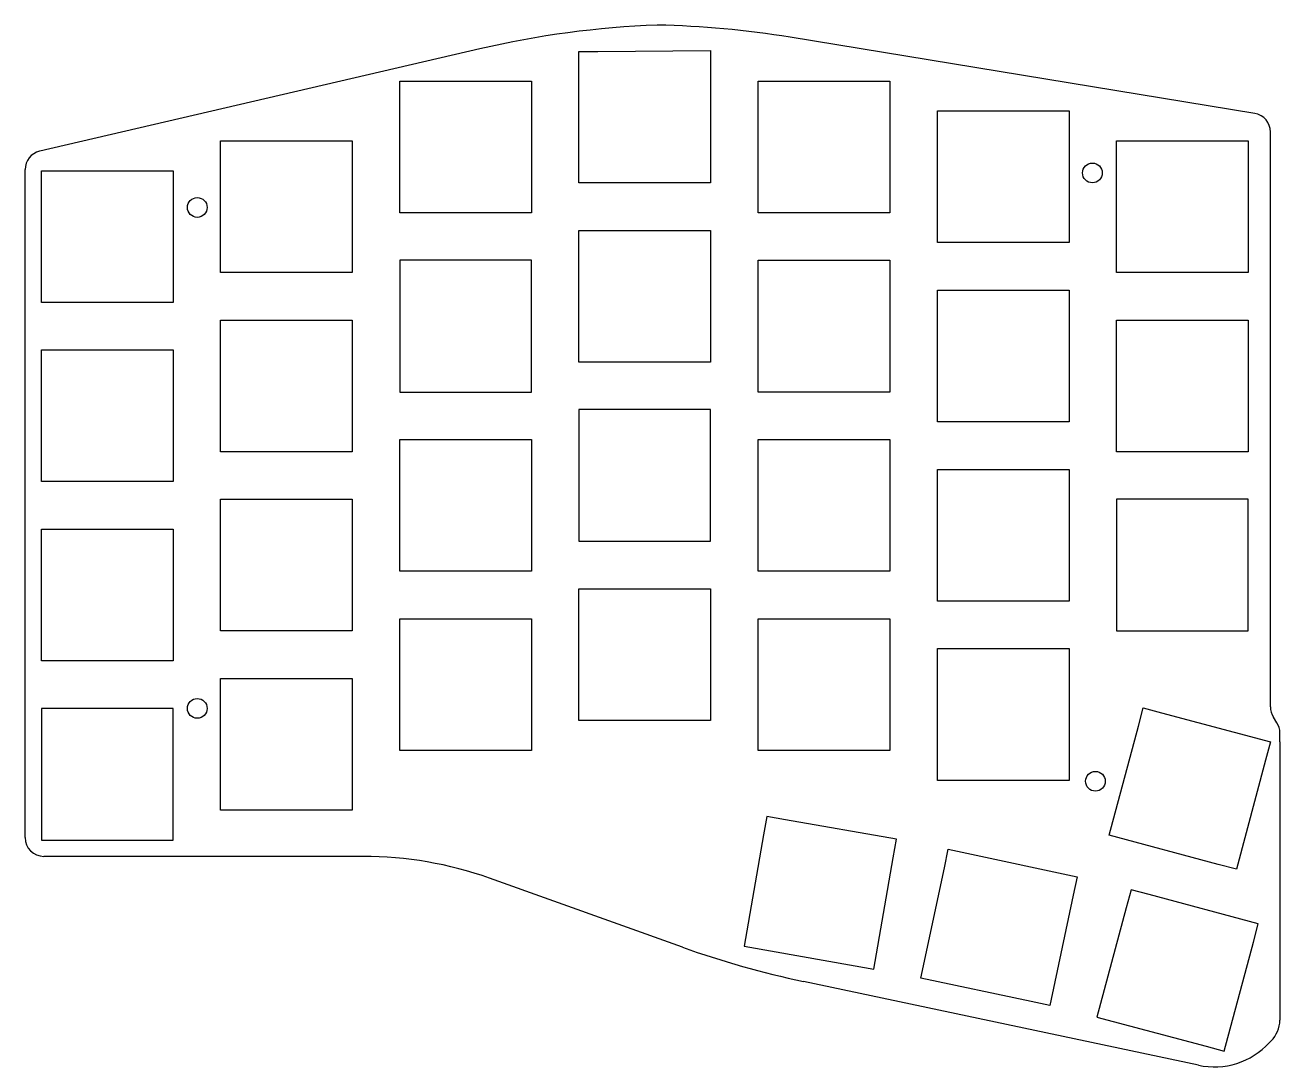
# Model space of a CAD drawing. Header units: millimetres. Extents: x 53 to 187, y -180 to -70.
import ezdxf

# ---------------------------------------------------------------- set-up
doc = ezdxf.new("R2010")
doc.units = ezdxf.units.MM
doc.layers.get('0').update_dxf_attribs({"linetype": 'CONTINUOUS'})

msp = doc.modelspace()

# ---------------------------------------------------------------- linework, layer by layer
for p, q in [((183.94, -79.01), (134.54, -70.91)), ((101.53, -72.14), (54.74, -83.02)), ((185.61, -142.1), (185.61, -80.98)), ((53.19, -155.98), (53.19, -84.97)), ((186.3, -143.77), (185.92, -143.17)), ((186.61, -145.82), (186.61, -144.84)), ((186.61, -145.82), (186.61, -175.4)), ((89.13, -157.98), (55.19, -157.98)), ((123.08, -167.63), (102.58, -160.31)), ((177.95, -180.19), (135.97, -171.28)), ((185.47, -177.8), (185.81, -177.44))]:
    msp.add_line(p, q)
for points in [[(126.08, -74.39), (126.08, -86.39), (124.08, -86.39), (112.08, -86.39), (112.08, -74.39), (112.08, -72.41), (114.08, -72.41), (126.08, -72.31)], [(105.03, -89.56), (93.03, -89.56), (93.03, -77.56), (93.03, -75.56), (95.03, -75.56), (107.03, -75.56), (107.03, -77.56), (107.03, -89.56)], [(143.13, -89.56), (131.13, -89.56), (131.13, -77.56), (131.13, -75.56), (133.13, -75.56), (145.13, -75.56), (145.13, -77.56), (145.13, -89.56)], [(150.19, -80.74), (150.19, -78.74), (152.19, -78.74), (164.19, -78.74), (164.19, -80.74), (164.19, -92.74), (162.19, -92.74), (150.19, -92.74)], [(85.97, -95.91), (73.97, -95.91), (73.97, -83.91), (73.97, -81.91), (75.97, -81.91), (87.97, -81.91), (87.97, -83.91), (87.97, -95.91)], [(169.24, -83.91), (169.24, -81.91), (171.24, -81.91), (183.24, -81.91), (183.24, -83.91), (183.24, -95.91), (181.24, -95.91), (169.24, -95.91)], [(54.92, -85.09), (56.92, -85.09), (68.92, -85.09), (68.92, -87.09), (68.92, -99.09), (66.92, -99.09), (54.92, -99.09), (54.92, -87.09)], [(112.08, -91.44), (114.08, -91.44), (126.08, -91.44), (126.08, -93.44), (126.08, -105.44), (124.08, -105.44), (112.08, -105.44), (112.08, -93.44)], [(107.03, -96.61), (107.03, -94.61), (95.03, -94.61), (93.03, -94.61), (93.03, -96.61), (93.03, -108.62), (105.03, -108.62), (107.03, -108.62)], [(131.13, -94.61), (133.13, -94.61), (145.13, -94.61), (145.13, -96.61), (145.13, -108.62), (143.13, -108.62), (131.13, -108.62), (131.13, -96.61)], [(164.19, -99.79), (164.19, -111.79), (162.19, -111.79), (150.19, -111.79), (150.19, -99.79), (150.19, -97.79), (152.19, -97.79), (164.19, -97.79)], [(73.97, -114.97), (73.97, -102.97), (73.97, -100.97), (75.97, -100.97), (87.97, -100.97), (87.97, -102.97), (87.97, -114.97), (85.97, -114.97)], [(169.24, -114.97), (169.24, -102.97), (169.24, -100.97), (171.24, -100.97), (183.24, -100.97), (183.24, -102.97), (183.24, -114.97), (181.24, -114.97)], [(54.92, -118.14), (54.92, -106.14), (54.92, -104.14), (56.92, -104.14), (68.92, -104.14), (68.92, -106.14), (68.92, -118.14), (66.92, -118.14)], [(126.08, -112.49), (126.08, -110.49), (114.08, -110.49), (112.08, -110.49), (112.08, -112.49), (112.08, -124.49), (124.08, -124.49), (126.08, -124.49)], [(107.03, -115.67), (107.03, -127.67), (105.03, -127.67), (93.03, -127.67), (93.03, -115.67), (93.03, -113.67), (95.03, -113.67), (107.03, -113.67)], [(145.13, -127.67), (143.13, -127.67), (131.13, -127.67), (131.13, -115.67), (131.13, -113.67), (133.13, -113.67), (145.13, -113.67), (145.13, -115.67)], [(150.19, -118.84), (150.19, -116.84), (152.19, -116.84), (164.19, -116.84), (164.19, -118.84), (164.19, -130.84), (162.19, -130.84), (150.19, -130.84)], [(73.97, -134.02), (73.97, -122.02), (73.97, -120.02), (75.97, -120.02), (87.97, -120.02), (87.97, -122.02), (87.97, -134.02), (85.97, -134.02)], [(183.24, -120.02), (171.24, -120.02), (169.24, -120.02), (169.24, -122.02), (169.24, -134.02), (181.24, -134.02), (183.24, -134.02), (183.24, -122.02)], [(54.92, -137.19), (54.92, -125.19), (54.92, -123.19), (56.92, -123.19), (68.92, -123.19), (68.92, -125.19), (68.92, -137.19), (66.92, -137.19)], [(124.08, -143.55), (112.08, -143.55), (112.08, -131.54), (112.08, -129.55), (114.08, -129.55), (126.08, -129.55), (126.08, -131.54), (126.08, -143.55)], [(107.03, -146.72), (105.03, -146.72), (93.03, -146.72), (93.03, -134.72), (93.03, -132.72), (95.03, -132.72), (107.03, -132.72), (107.03, -134.72)], [(131.13, -146.72), (131.13, -134.72), (131.13, -132.72), (133.13, -132.72), (145.13, -132.72), (145.13, -134.72), (145.13, -146.72), (143.13, -146.72)], [(150.19, -135.9), (152.19, -135.9), (164.19, -135.9), (164.19, -137.9), (164.19, -149.9), (162.19, -149.9), (150.19, -149.9), (150.19, -137.9)], [(73.97, -153.07), (73.97, -141.07), (73.97, -139.07), (75.97, -139.07), (87.97, -139.07), (87.97, -141.07), (87.97, -153.07), (85.97, -153.07)], [(68.92, -142.25), (56.92, -142.25), (54.92, -142.25), (54.92, -144.25), (54.92, -156.25), (66.92, -156.25), (68.92, -156.25), (68.92, -144.25)], [(181.99, -159.35), (180.06, -158.83), (168.46, -155.72), (171.57, -144.13), (172.09, -142.2), (174.02, -142.71), (185.61, -145.82), (185.09, -147.76)], [(145.5, -158.14), (145.85, -156.17), (134.03, -154.08), (132.06, -153.74), (131.71, -155.7), (129.63, -167.52), (141.45, -169.61), (143.42, -169.96)], [(160.18, -173.42), (148.44, -170.93), (150.94, -159.19), (151.35, -157.23), (153.31, -157.65), (165.05, -160.14), (164.63, -162.1), (162.14, -173.84)], [(184.31, -165.15), (172.72, -162.05), (170.79, -161.53), (170.27, -163.46), (167.16, -175.06), (178.76, -178.16), (180.69, -178.68), (183.79, -167.09)]]:
    msp.add_lwpolyline(points, close=True)
for centre in [(166.67, -85.33), (71.5, -89), (71.5, -142.25), (167, -150)]:
    msp.add_circle(centre, 1.05)
for centre, radius, start, end in [((124.18, -169.54), 100, 92.1572, 103.0896), ((118.36, -169.59), 100, 80.6888, 88.8231), ((183.61, -80.98), 2, 0, 80.6888), ((55.19, -84.97), 2, 103.0896, 180), ((187.61, -142.1), 2, 180, 212.3989), ((184.61, -144.84), 2, 0, 32.3989), ((55.19, -155.98), 2, 180, 270), ((89.13, -197.98), 40, 70.3442, 90), ((156.72, -73.46), 100, 250.3442, 258.0239), ((183.61, -175.4), 3, -46.7491, 0), ((179.61, -172.36), 8, 258.0239, 317.141)]:
    msp.add_arc(centre, radius, start, end)

doc.saveas('drawing.dxf')
